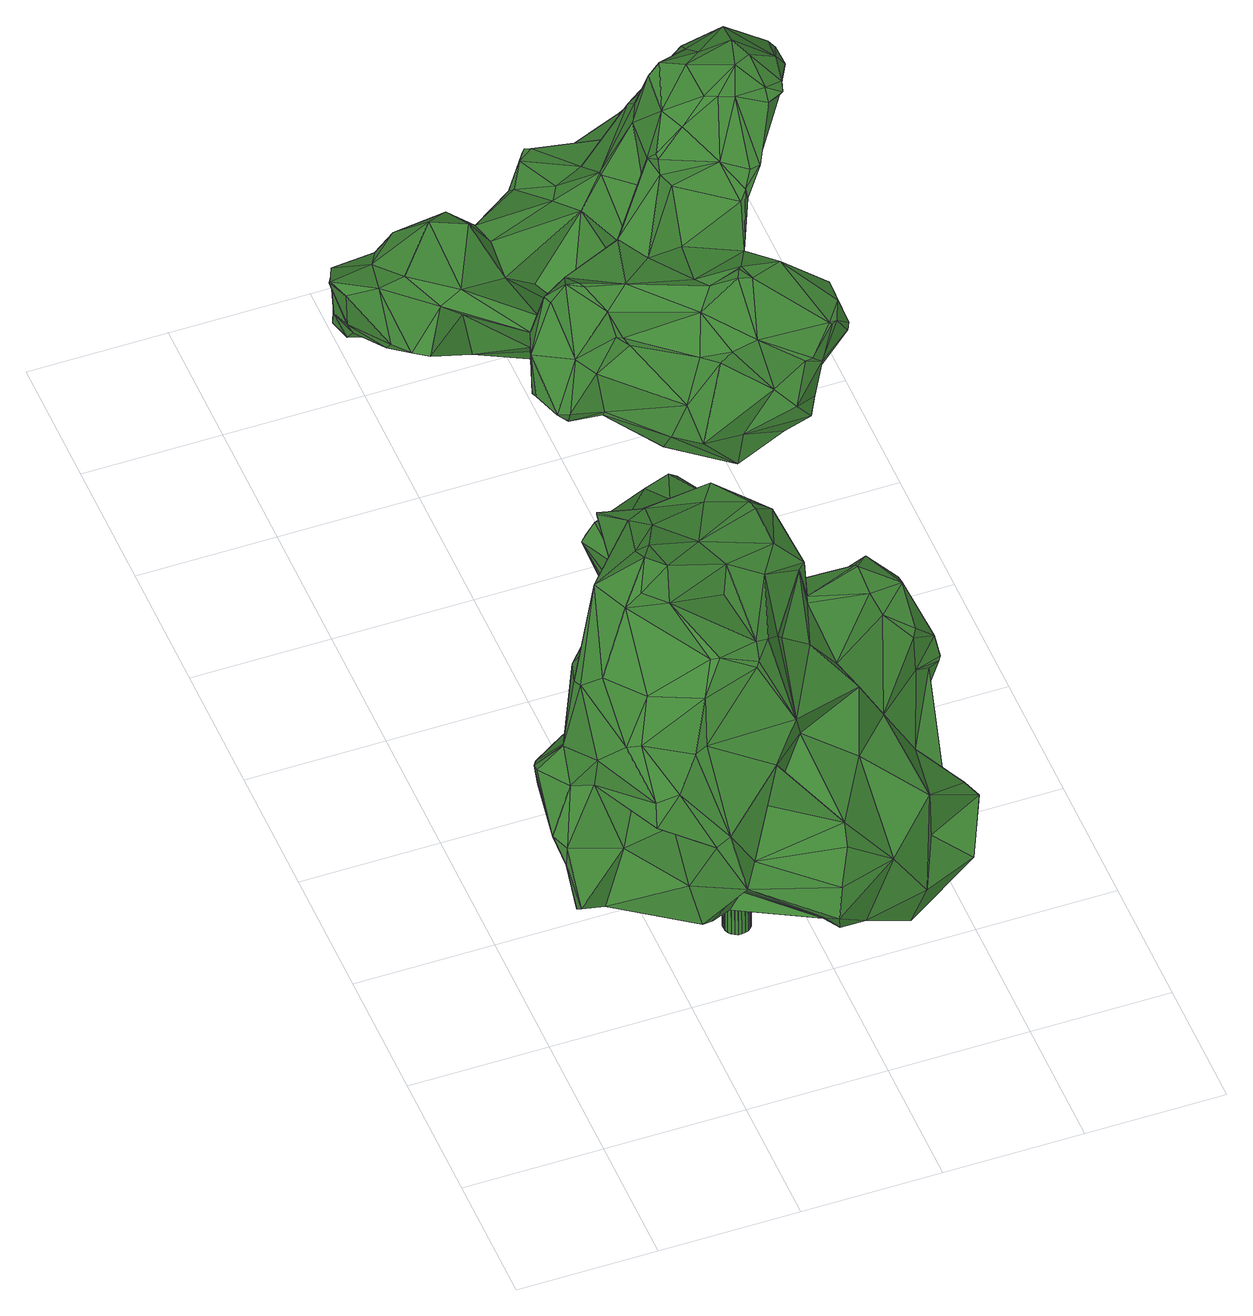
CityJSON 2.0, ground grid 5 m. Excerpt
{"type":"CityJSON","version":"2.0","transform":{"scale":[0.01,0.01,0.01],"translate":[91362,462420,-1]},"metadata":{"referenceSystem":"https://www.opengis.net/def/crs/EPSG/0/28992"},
"CityObjects":{
"tree1":{"type":"SolitaryVegetationObject","attributes":{"gtid":122,"crown_width_m":14.77,"crown_median_z":9.14,"trunk_H_m":9.61,"trunk_DBH_m":0.942,"trunk_radius_m":0.471,"trunk_base_height_m":-0.47,"original_gtid":"126"},"geometry":[{"type":"Solid","lod":"3","boundaries":[[[[0,1,2]],[[3,4,5]],[[6,7,8]],[[9,10,11]],[[12,13,14]],[[12,14,4]],[[15,16,17]],[[18,19,20]],[[21,22,17]],[[23,24,25]],[[22,15,17]],[[26,27,28]],[[26,29,27]],[[4,3,12]],[[30,31,15]],[[27,32,28]],[[33,34,35]],[[36,37,38]],[[39,40,41]],[[42,43,12]],[[44,45,46]],[[47,48,49]],[[47,49,50]],[[2,10,9]],[[51,52,53]],[[54,55,56]],[[57,58,59]],[[60,61,62]],[[7,63,64]],[[65,66,67]],[[65,67,68]],[[69,70,71]],[[72,73,74]],[[75,76,77]],[[78,79,80]],[[20,81,34]],[[82,42,12]],[[83,40,39]],[[58,84,85]],[[12,3,82]],[[86,44,46]],[[63,87,88]],[[8,89,31]],[[58,85,90]],[[5,69,82]],[[48,91,92]],[[3,5,82]],[[93,94,95]],[[93,95,31]],[[96,38,97]],[[98,99,100]],[[101,102,103]],[[83,104,40]],[[105,106,107]],[[62,108,60]],[[109,110,100]],[[111,112,22]],[[103,102,52]],[[104,83,105]],[[58,74,113]],[[58,94,74]],[[11,114,9]],[[115,84,116]],[[27,117,118]],[[80,119,78]],[[98,100,110]],[[97,120,121]],[[122,121,120]],[[101,103,123]],[[124,125,6]],[[126,127,128]],[[126,128,129]],[[15,112,30]],[[22,112,15]],[[35,34,130]],[[131,130,34]],[[132,133,125]],[[134,123,103]],[[99,135,70]],[[99,98,135]],[[133,63,7]],[[33,35,136]],[[137,138,139]],[[140,141,142]],[[63,132,87]],[[63,133,132]],[[143,144,145]],[[144,103,146]],[[62,147,108]],[[97,121,96]],[[88,87,148]],[[131,149,119]],[[116,135,140]],[[132,125,124]],[[21,122,150]],[[37,36,123]],[[151,139,138]],[[151,138,35]],[[93,43,152]],[[153,6,30]],[[154,155,92]],[[92,155,156]],[[157,158,159]],[[123,160,37]],[[161,162,23]],[[163,164,21]],[[43,165,12]],[[13,12,165]],[[166,167,48]],[[124,6,153]],[[9,168,169]],[[30,112,153]],[[153,112,170]],[[170,171,153]],[[76,138,172]],[[173,174,175]],[[75,138,76]],[[36,176,101]],[[101,123,36]],[[177,0,118]],[[64,63,88]],[[40,178,179]],[[180,40,179]],[[58,181,84]],[[59,182,183]],[[32,118,0]],[[184,86,46]],[[22,164,111]],[[129,185,44]],[[45,44,185]],[[186,187,67]],[[187,188,189]],[[145,144,190]],[[34,47,50]],[[33,47,34]],[[107,104,105]],[[191,180,79]],[[163,150,192]],[[49,193,18]],[[194,130,106]],[[130,107,106]],[[92,195,48]],[[2,9,0]],[[31,196,93]],[[89,196,31]],[[184,2,1]],[[197,198,70]],[[20,19,81]],[[129,44,86]],[[144,199,175]],[[0,177,1]],[[1,177,200]],[[201,202,203]],[[194,151,130]],[[45,185,204]],[[128,205,129]],[[96,206,38]],[[173,175,199]],[[60,108,207]],[[24,60,207]],[[14,208,88]],[[209,88,208]],[[209,64,88]],[[210,134,211]],[[121,21,183]],[[206,96,182]],[[206,182,212]],[[54,56,126]],[[190,213,142]],[[115,214,85]],[[49,167,215]],[[115,85,84]],[[214,90,85]],[[130,151,35]],[[194,105,216]],[[131,178,104]],[[157,166,158]],[[21,121,122]],[[105,194,106]],[[121,183,96]],[[40,180,41]],[[217,201,162]],[[218,100,99]],[[80,79,179]],[[173,114,172]],[[219,117,27]],[[153,171,124]],[[207,108,220]],[[220,24,207]],[[43,42,152]],[[200,201,217]],[[124,171,221]],[[156,158,222]],[[177,117,200]],[[33,223,47]],[[29,100,218]],[[29,109,100]],[[93,196,165]],[[183,182,96]],[[88,147,14]],[[14,147,62]],[[80,179,119]],[[5,197,69]],[[95,15,31]],[[150,224,192]],[[149,224,150]],[[171,170,225]],[[125,133,7]],[[125,7,6]],[[168,226,28]],[[28,226,26]],[[227,228,166]],[[13,208,14]],[[90,59,58]],[[22,21,164]],[[27,229,219]],[[230,231,232]],[[233,37,41]],[[234,187,235]],[[234,235,236]],[[4,237,238]],[[4,238,5]],[[4,62,237]],[[14,62,4]],[[145,109,168]],[[145,168,143]],[[213,51,142]],[[52,51,213]],[[11,10,239]],[[118,32,27]],[[46,240,184]],[[64,196,7]],[[25,220,241]],[[204,240,46]],[[204,46,45]],[[86,126,129]],[[75,240,204]],[[2,184,239]],[[2,239,10]],[[189,242,235]],[[219,202,200]],[[201,200,202]],[[243,185,205]],[[129,205,185]],[[244,23,25]],[[232,188,159]],[[232,242,188]],[[227,166,48]],[[34,50,20]],[[195,245,48]],[[59,212,182]],[[212,176,206]],[[214,212,90]],[[68,224,149]],[[119,178,131]],[[76,172,114]],[[169,168,28]],[[169,28,32]],[[187,186,188]],[[202,219,229]],[[240,239,184]],[[190,144,146]],[[173,172,174]],[[147,220,108]],[[147,148,220]],[[147,88,148]],[[205,23,244]],[[231,246,232]],[[218,70,29]],[[198,29,70]],[[172,138,137]],[[56,162,161]],[[71,70,72]],[[177,118,117]],[[84,181,116]],[[71,82,69]],[[242,189,188]],[[234,68,67]],[[247,25,241]],[[243,248,185]],[[111,164,236]],[[6,249,30]],[[8,249,6]],[[51,250,251]],[[252,250,115]],[[251,250,252]],[[102,53,52]],[[18,20,50]],[[191,78,122]],[[191,79,78]],[[150,122,78]],[[122,120,191]],[[251,140,142]],[[148,246,253]],[[148,253,220]],[[247,241,155]],[[180,191,233]],[[238,198,197]],[[156,155,232]],[[38,37,233]],[[38,233,97]],[[200,217,55]],[[200,55,1]],[[197,70,69]],[[76,114,11]],[[9,169,0]],[[50,49,18]],[[223,33,91]],[[223,91,48]],[[0,169,32]],[[154,75,204]],[[204,254,154]],[[40,104,178]],[[255,163,234]],[[143,168,199]],[[95,256,15]],[[15,256,16]],[[148,257,246]],[[221,246,257]],[[165,196,209]],[[93,165,43]],[[190,146,213]],[[128,258,205]],[[193,19,18]],[[152,71,259]],[[111,236,112]],[[236,242,225]],[[170,236,225]],[[170,112,236]],[[200,117,219]],[[76,11,77]],[[75,77,240]],[[128,127,258]],[[209,196,260]],[[236,255,234]],[[238,197,5]],[[261,23,162]],[[220,25,24]],[[181,73,116]],[[163,21,150]],[[116,251,115]],[[251,252,115]],[[140,251,116]],[[172,137,174]],[[16,262,17]],[[21,17,262]],[[254,155,154]],[[93,259,94]],[[68,81,19]],[[154,136,75]],[[138,75,136]],[[138,136,35]],[[212,59,90]],[[52,213,146]],[[52,146,103]],[[33,136,154]],[[183,57,59]],[[151,216,210]],[[144,143,199]],[[74,94,259]],[[263,191,120]],[[156,159,158]],[[232,159,156]],[[107,131,104]],[[107,130,131]],[[242,246,221]],[[242,232,246]],[[171,242,221]],[[221,132,124]],[[175,210,211]],[[175,211,103]],[[192,234,163]],[[61,261,162]],[[1,55,54]],[[1,54,184]],[[49,215,193]],[[131,34,81]],[[258,127,161]],[[56,161,127]],[[26,226,29]],[[258,161,23]],[[103,211,134]],[[234,67,187]],[[99,70,218]],[[186,67,66]],[[82,71,152]],[[42,82,152]],[[175,174,264]],[[175,264,210]],[[210,264,151]],[[137,139,264]],[[174,137,264]],[[151,264,139]],[[92,91,154]],[[33,154,91]],[[238,237,265]],[[236,235,242]],[[119,149,78]],[[126,56,127]],[[74,259,72]],[[238,265,198]],[[151,194,216]],[[61,266,62]],[[203,266,201]],[[89,7,196]],[[265,202,198]],[[203,202,265]],[[105,83,216]],[[180,179,79]],[[263,233,191]],[[178,119,179]],[[217,162,55]],[[56,55,162]],[[62,266,237]],[[24,261,61]],[[233,41,180]],[[144,175,103]],[[94,58,267]],[[94,267,95]],[[193,68,19]],[[193,65,68]],[[159,188,186]],[[68,234,192]],[[48,167,49]],[[95,267,256]],[[229,268,202]],[[57,267,58]],[[237,266,265]],[[265,266,203]],[[201,266,61]],[[110,141,98]],[[38,206,36]],[[227,48,245]],[[227,245,228]],[[36,206,176]],[[228,195,269]],[[92,269,195]],[[270,269,92]],[[258,23,205]],[[228,269,270]],[[223,48,47]],[[195,228,245]],[[243,244,254]],[[184,271,86]],[[70,135,73]],[[70,73,72]],[[267,57,272]],[[150,78,149]],[[168,9,114]],[[29,226,109]],[[109,226,168]],[[24,61,60]],[[183,21,262]],[[142,141,110]],[[16,256,262]],[[183,262,57]],[[57,262,273]],[[256,273,262]],[[256,57,273]],[[115,250,214]],[[181,58,113]],[[131,81,149]],[[68,149,81]],[[73,181,113]],[[73,113,74]],[[229,27,268]],[[29,274,27]],[[275,27,274]],[[275,274,198]],[[275,198,27]],[[198,274,29]],[[256,272,57]],[[267,272,256]],[[233,120,97]],[[263,120,233]],[[114,199,168]],[[173,199,114]],[[7,89,8]],[[209,208,165]],[[165,208,13]],[[72,259,71]],[[65,193,66]],[[236,164,255]],[[255,164,163]],[[228,222,166]],[[158,166,222]],[[189,235,187]],[[53,250,51]],[[276,214,250]],[[270,222,228]],[[242,171,225]],[[98,141,140]],[[98,140,135]],[[152,259,93]],[[216,160,210]],[[210,160,134]],[[39,160,83]],[[216,83,160]],[[134,160,123]],[[41,160,39]],[[41,37,160]],[[240,77,239]],[[11,239,77]],[[61,162,201]],[[126,271,54]],[[86,271,126]],[[132,257,87]],[[23,261,24]],[[148,87,257]],[[244,25,247]],[[54,271,184]],[[185,248,204]],[[230,241,231]],[[230,155,241]],[[230,232,155]],[[254,277,155]],[[247,155,277]],[[159,186,157]],[[8,31,249]],[[30,249,31]],[[186,66,193]],[[193,215,186]],[[186,215,157]],[[109,278,110]],[[145,190,278]],[[145,278,109]],[[142,110,278]],[[142,278,190]],[[244,277,254]],[[247,277,244]],[[192,224,68]],[[102,101,176]],[[214,276,212]],[[212,276,176]],[[102,176,276]],[[198,268,27]],[[51,251,142]],[[102,250,53]],[[276,250,102]],[[202,268,198]],[[220,253,241]],[[241,253,231]],[[231,253,246]],[[221,257,132]],[[92,222,270]],[[156,222,92]],[[116,73,135]],[[243,205,244]],[[64,260,196]],[[209,260,64]],[[243,254,248]],[[204,248,254]],[[157,167,166]],[[215,167,157]],[[279,280,281]],[[279,281,282]],[[282,281,283]],[[282,283,284]],[[281,280,285]],[[281,285,283]],[[283,285,286]],[[283,286,284]],[[285,280,287]],[[285,287,286]],[[286,287,288]],[[286,288,284]],[[287,280,289]],[[287,289,288]],[[288,289,290]],[[288,290,284]],[[289,280,291]],[[289,291,290]],[[290,291,292]],[[290,292,284]],[[291,280,293]],[[291,293,292]],[[292,293,294]],[[292,294,284]],[[293,280,295]],[[293,295,294]],[[294,295,296]],[[294,296,284]],[[295,280,297]],[[295,297,296]],[[296,297,298]],[[296,298,284]],[[297,280,299]],[[297,299,298]],[[298,299,300]],[[298,300,284]],[[299,280,301]],[[299,301,300]],[[300,301,302]],[[300,302,284]],[[301,280,303]],[[301,303,302]],[[302,303,304]],[[302,304,284]],[[303,280,305]],[[303,305,304]],[[304,305,306]],[[304,306,284]],[[305,280,307]],[[305,307,306]],[[306,307,308]],[[306,308,284]],[[307,280,309]],[[307,309,308]],[[308,309,310]],[[308,310,284]],[[309,280,311]],[[309,311,310]],[[310,311,312]],[[310,312,284]],[[311,280,313]],[[311,313,312]],[[312,313,314]],[[312,314,284]],[[313,280,315]],[[313,315,314]],[[314,315,316]],[[314,316,284]],[[315,280,317]],[[315,317,316]],[[316,317,318]],[[316,318,284]],[[317,280,319]],[[317,319,318]],[[318,319,320]],[[318,320,284]],[[319,280,321]],[[319,321,320]],[[320,321,322]],[[320,322,284]],[[321,280,323]],[[321,323,322]],[[322,323,324]],[[322,324,284]],[[323,280,325]],[[323,325,324]],[[324,325,326]],[[324,326,284]],[[325,280,327]],[[325,327,326]],[[326,327,328]],[[326,328,284]],[[327,280,279]],[[327,279,328]],[[328,279,282]],[[328,282,284]]]]}]},
"tree2":{"type":"SolitaryVegetationObject","attributes":{"gtid":202,"crown_width_m":14.55,"crown_median_z":5.42,"trunk_H_m":5.34,"trunk_DBH_m":0.614,"trunk_radius_m":0.307,"trunk_base_height_m":0.08,"original_gtid":"207"},"geometry":[{"type":"Solid","lod":"3","boundaries":[[[[329,330,331]],[[332,333,334]],[[335,336,337]],[[338,339,340]],[[341,337,336]],[[342,343,344]],[[345,346,347]],[[345,348,346]],[[336,335,349]],[[350,351,352]],[[353,354,355]],[[356,338,357]],[[358,359,360]],[[361,362,363]],[[364,365,366]],[[367,368,369]],[[370,341,349]],[[371,372,373]],[[374,375,376]],[[337,341,377]],[[378,379,380]],[[381,382,366]],[[364,366,382]],[[383,384,385]],[[386,387,388]],[[389,390,391]],[[392,393,394]],[[395,394,393]],[[390,396,397]],[[361,398,362]],[[399,400,401]],[[399,401,402]],[[377,341,403]],[[403,341,370]],[[383,404,384]],[[405,406,350]],[[330,406,405]],[[407,330,405]],[[374,344,375]],[[336,349,341]],[[408,409,410]],[[403,361,377]],[[411,412,413]],[[414,415,416]],[[417,339,338]],[[418,419,420]],[[337,377,421]],[[337,421,422]],[[417,338,356]],[[384,423,424]],[[425,426,427]],[[428,402,394]],[[429,430,431]],[[415,432,382]],[[433,434,418]],[[435,436,437]],[[438,439,440]],[[414,441,415]],[[442,415,441]],[[443,444,445]],[[369,368,446]],[[375,409,376]],[[363,447,448]],[[449,450,346]],[[405,451,407]],[[452,453,454]],[[455,456,457]],[[458,359,358]],[[459,460,461]],[[421,371,422]],[[462,340,339]],[[442,441,463]],[[464,465,466]],[[395,393,467]],[[468,469,470]],[[334,471,332]],[[371,404,383]],[[472,380,379]],[[473,372,353]],[[364,432,474]],[[371,383,422]],[[437,335,475]],[[476,477,478]],[[371,373,404]],[[479,480,481]],[[473,355,482]],[[353,355,473]],[[407,483,484]],[[365,423,384]],[[384,404,365]],[[454,357,485]],[[388,486,487]],[[388,487,386]],[[387,488,451]],[[357,338,443]],[[449,346,489]],[[338,340,443]],[[413,469,443]],[[490,439,353]],[[367,491,368]],[[356,492,416]],[[356,357,492]],[[455,436,435]],[[493,494,411]],[[495,493,411]],[[464,461,496]],[[497,498,427]],[[499,500,501]],[[481,367,479]],[[375,344,502]],[[430,400,503]],[[430,503,431]],[[504,342,505]],[[467,393,392]],[[506,507,508]],[[495,509,493]],[[510,511,512]],[[513,499,514]],[[464,511,510]],[[482,355,354]],[[425,427,455]],[[515,366,365]],[[516,477,517]],[[422,518,337]],[[392,519,467]],[[351,467,519]],[[410,409,448]],[[431,508,434]],[[429,431,434]],[[428,374,376]],[[429,520,430]],[[456,520,457]],[[429,457,520]],[[456,400,430]],[[456,430,520]],[[382,356,416]],[[521,350,352]],[[446,522,523]],[[452,454,486]],[[414,416,453]],[[453,492,454]],[[452,414,453]],[[460,524,496]],[[493,509,525]],[[526,527,528]],[[516,344,478]],[[329,406,330]],[[348,489,346]],[[403,398,361]],[[335,529,349]],[[530,461,466]],[[446,531,532]],[[523,531,446]],[[455,435,425]],[[479,367,369]],[[413,470,469]],[[342,374,505]],[[533,459,530]],[[494,459,533]],[[482,534,473]],[[369,532,479]],[[446,532,369]],[[334,333,535]],[[536,333,332]],[[536,535,333]],[[416,492,453]],[[443,445,357]],[[486,485,445]],[[492,357,454]],[[454,485,486]],[[459,461,530]],[[537,538,539]],[[445,485,357]],[[540,541,388]],[[525,396,542]],[[509,495,396]],[[525,509,396]],[[329,510,406]],[[388,387,540]],[[468,472,484]],[[470,472,468]],[[374,504,505]],[[405,350,451]],[[387,451,540]],[[486,388,541]],[[486,541,452]],[[498,401,400]],[[363,438,440]],[[340,462,413]],[[439,354,353]],[[353,538,490]],[[394,402,392]],[[542,543,525]],[[358,544,458]],[[399,428,545]],[[399,545,400]],[[528,474,526]],[[425,435,426]],[[494,379,378]],[[546,547,347]],[[548,546,347]],[[549,436,455]],[[550,551,522]],[[448,438,363]],[[363,362,447]],[[403,370,398]],[[335,437,436]],[[502,448,409]],[[394,504,428]],[[480,552,481]],[[382,391,397]],[[406,351,350]],[[428,504,374]],[[540,451,463]],[[521,463,350]],[[521,553,463]],[[386,487,483]],[[516,478,477]],[[411,413,396]],[[411,396,495]],[[487,444,554]],[[554,443,469]],[[390,542,396]],[[535,449,334]],[[484,555,407]],[[445,444,486]],[[487,486,444]],[[502,409,556]],[[397,396,462]],[[396,413,462]],[[438,557,439]],[[558,546,480]],[[464,510,465]],[[458,559,547]],[[515,534,366]],[[516,502,344]],[[558,480,532]],[[479,532,480]],[[416,415,382]],[[344,374,342]],[[528,527,474]],[[360,478,358]],[[476,478,360]],[[344,343,560]],[[466,461,464]],[[455,498,456]],[[494,533,561]],[[442,553,562]],[[477,438,517]],[[448,517,438]],[[435,437,563]],[[368,449,489]],[[564,472,379]],[[364,382,432]],[[474,432,415]],[[534,373,473]],[[461,460,496]],[[543,542,500]],[[466,331,564]],[[565,566,567]],[[568,501,569]],[[452,541,414]],[[352,351,570]],[[421,571,371]],[[472,564,555]],[[472,555,484]],[[352,565,521]],[[451,350,463]],[[419,362,398]],[[330,407,555]],[[390,572,542]],[[389,572,390]],[[347,450,536]],[[448,502,517]],[[573,466,465]],[[568,569,499]],[[436,549,529]],[[494,378,411]],[[356,382,417]],[[564,379,561]],[[466,561,533]],[[533,530,466]],[[466,564,561]],[[379,494,561]],[[558,547,546]],[[458,547,558]],[[367,471,491]],[[446,489,522]],[[368,489,446]],[[536,332,548]],[[471,548,332]],[[534,404,373]],[[574,513,360]],[[558,575,359]],[[532,575,558]],[[361,537,377]],[[556,375,502]],[[517,502,516]],[[513,476,360]],[[569,476,513]],[[449,368,491]],[[449,491,334]],[[394,342,504]],[[535,450,449]],[[576,525,577]],[[404,515,365]],[[493,525,576]],[[435,563,578]],[[340,413,443]],[[417,462,339]],[[557,438,569]],[[477,569,438]],[[404,534,515]],[[423,365,364]],[[427,426,567]],[[382,397,417]],[[417,397,462]],[[358,478,579]],[[344,579,478]],[[407,451,488]],[[483,407,488]],[[483,488,386]],[[386,488,387]],[[444,443,554]],[[554,469,468]],[[484,554,468]],[[499,569,514]],[[573,465,510]],[[414,541,441]],[[540,441,541]],[[569,513,514]],[[571,372,371]],[[554,484,483]],[[554,483,487]],[[526,567,426]],[[331,466,573]],[[331,573,329]],[[535,536,450]],[[329,573,510]],[[406,510,351]],[[467,351,510]],[[467,510,512]],[[521,565,553]],[[567,526,565]],[[569,501,557]],[[522,580,496]],[[464,496,580]],[[352,570,566]],[[570,519,566]],[[565,352,566]],[[526,474,562]],[[567,497,427]],[[331,555,564]],[[526,562,565]],[[392,402,497]],[[499,501,568]],[[439,490,440]],[[458,558,359]],[[581,363,440]],[[581,440,490]],[[448,447,410]],[[395,551,343]],[[395,343,394]],[[436,529,335]],[[434,447,362]],[[507,447,434]],[[576,460,459]],[[498,497,401]],[[574,531,460]],[[577,574,460]],[[577,460,576]],[[547,345,347]],[[467,512,395]],[[574,577,513]],[[536,548,347]],[[472,470,380]],[[391,382,381]],[[553,442,463]],[[569,477,476]],[[580,522,511]],[[551,511,522]],[[512,511,395]],[[411,378,412]],[[500,499,577]],[[579,344,560]],[[348,550,489]],[[489,550,522]],[[334,491,471]],[[519,497,567]],[[519,567,566]],[[331,330,555]],[[442,562,474]],[[392,497,519]],[[519,570,351]],[[565,562,553]],[[542,501,500]],[[560,343,551]],[[550,560,551]],[[560,550,579]],[[496,524,522]],[[523,522,524]],[[373,372,473]],[[353,372,571]],[[342,394,343]],[[381,366,534]],[[538,537,581]],[[361,581,537]],[[376,506,545]],[[400,545,506]],[[482,572,534]],[[550,348,579]],[[455,427,498]],[[456,498,400]],[[579,544,358]],[[458,544,559]],[[400,431,503]],[[413,412,470]],[[419,418,362]],[[362,418,434]],[[376,545,428]],[[410,447,507]],[[424,518,385]],[[385,518,383]],[[490,538,581]],[[361,363,581]],[[442,474,415]],[[353,571,538]],[[580,511,464]],[[422,383,518]],[[439,557,582]],[[439,582,354]],[[354,582,542]],[[463,441,540]],[[424,335,518]],[[500,577,543]],[[513,577,499]],[[543,577,525]],[[391,390,397]],[[576,583,493]],[[494,583,459]],[[493,583,494]],[[576,459,583]],[[574,359,575]],[[527,578,364]],[[423,364,578]],[[364,474,527]],[[384,424,385]],[[475,335,424]],[[475,424,423]],[[337,518,335]],[[534,389,381]],[[457,420,455]],[[549,455,420]],[[380,470,412]],[[433,420,457]],[[402,428,399]],[[400,506,431]],[[431,506,508]],[[408,376,409]],[[391,381,389]],[[501,582,557]],[[501,542,582]],[[354,542,572]],[[354,572,482]],[[531,524,460]],[[523,524,531]],[[429,434,433]],[[429,433,457]],[[380,412,378]],[[574,360,359]],[[375,556,409]],[[531,575,532]],[[574,575,531]],[[544,579,345]],[[345,579,348]],[[559,345,547]],[[346,450,347]],[[508,507,434]],[[421,377,539]],[[537,539,377]],[[421,539,571]],[[538,571,539]],[[559,544,345]],[[551,395,511]],[[578,426,435]],[[497,402,401]],[[527,526,426]],[[527,426,578]],[[408,410,507]],[[507,506,408]],[[408,506,376]],[[480,546,552]],[[367,481,552]],[[367,552,471]],[[548,552,546]],[[548,471,552]],[[534,572,389]],[[475,563,437]],[[475,423,563]],[[578,563,423]],[[418,420,433]],[[549,420,419]],[[349,529,370]],[[419,529,549]],[[398,529,419]],[[398,370,529]],[[584,585,586]],[[584,586,587]],[[587,586,588]],[[587,588,589]],[[586,585,590]],[[586,590,588]],[[588,590,591]],[[588,591,589]],[[590,585,592]],[[590,592,591]],[[591,592,593]],[[591,593,589]],[[592,585,594]],[[592,594,593]],[[593,594,595]],[[593,595,589]],[[594,585,596]],[[594,596,595]],[[595,596,597]],[[595,597,589]],[[596,585,598]],[[596,598,597]],[[597,598,599]],[[597,599,589]],[[598,585,600]],[[598,600,599]],[[599,600,601]],[[599,601,589]],[[600,585,602]],[[600,602,601]],[[601,602,603]],[[601,603,589]],[[602,585,604]],[[602,604,603]],[[603,604,605]],[[603,605,589]],[[604,585,606]],[[604,606,605]],[[605,606,607]],[[605,607,589]],[[606,585,608]],[[606,608,607]],[[607,608,609]],[[607,609,589]],[[608,585,610]],[[608,610,609]],[[609,610,611]],[[609,611,589]],[[610,585,612]],[[610,612,611]],[[611,612,613]],[[611,613,589]],[[612,585,614]],[[612,614,613]],[[613,614,615]],[[613,615,589]],[[614,585,616]],[[614,616,615]],[[615,616,617]],[[615,617,589]],[[616,585,618]],[[616,618,617]],[[617,618,619]],[[617,619,589]],[[618,585,620]],[[618,620,619]],[[619,620,621]],[[619,621,589]],[[620,585,622]],[[620,622,621]],[[621,622,623]],[[621,623,589]],[[622,585,624]],[[622,624,623]],[[623,624,625]],[[623,625,589]],[[624,585,626]],[[624,626,625]],[[625,626,627]],[[625,627,589]],[[626,585,628]],[[626,628,627]],[[627,628,629]],[[627,629,589]],[[628,585,630]],[[628,630,629]],[[629,630,631]],[[629,631,589]],[[630,585,632]],[[630,632,631]],[[631,632,633]],[[631,633,589]],[[632,585,584]],[[632,584,633]],[[633,584,587]],[[633,587,589]]]]}]}
},
"vertices":[
[782,1621,1297],[734,1606,1098],[622,1597,1155],[1407,971,1298],[1405,1141,1122],[1321,1045,1358],[1425,321,593],[1450,477,774],[1466,381,814],[554,1532,1330],[523,1533,1281],[497,1499,1290],[1485,843,1115],[1496,817,1039],[1429,1002,990],[1073,137,892],[898,106,1044],[854,43,931],[340,722,660],[310,688,665],[309,708,665],[543,99,982],[831,3,829],[946,1395,621],[1146,1118,574],[1124,1100,608],[701,1283,1497],[938,1397,1420],[775,1412,1472],[937,1107,1601],[1203,172,665],[1259,293,975],[830,1572,1419],[548,896,697],[328,760,760],[379,873,925],[224,380,1499],[149,448,1400],[276,241,1349],[15,651,1209],[8,490,1053],[79,518,1237],[1403,796,1224],[1386,772,1208],[568,1549,571],[546,1531,638],[549,1545,654],[443,776,667],[572,903,447],[426,755,661],[337,726,662],[510,747,1898],[440,773,1937],[401,702,1853],[790,1427,885],[915,1527,975],[924,1411,645],[721,297,1312],[818,368,1422],[490,336,1451],[1280,1161,535],[1129,1216,845],[1327,1141,876],[1442,632,649],[1423,601,727],[584,584,771],[660,500,612],[647,478,586],[432,436,733],[1263,965,1405],[1054,886,1417],[1266,864,1375],[1047,867,1407],[995,803,1645],[983,674,1421],[652,1228,955],[603,1335,1103],[584,1405,1064],[150,378,778],[45,321,860],[47,372,810],[278,685,680],[1393,895,1350],[23,700,1180],[775,515,1678],[719,451,1654],[563,1570,670],[1404,695,616],[1429,853,752],[1429,417,852],[707,439,1642],[579,903,610],[673,962,489],[1206,576,1102],[1094,512,1336],[1062,425,1105],[356,233,1367],[264,201,1275],[998,1061,1682],[999,1071,1668],[938,1096,1713],[215,573,1644],[338,688,1818],[288,843,1797],[55,752,1030],[51,760,1132],[92,828,1033],[75,809,1023],[1284,1157,536],[831,1190,1743],[904,1024,1788],[872,104,675],[963,105,673],[876,655,1512],[554,1324,1324],[726,498,1699],[847,735,1743],[948,1506,1314],[866,1591,1376],[110,398,771],[348,270,1188],[457,155,1156],[392,241,916],[161,635,1570],[1249,381,464],[1418,344,581],[884,1453,621],[923,1460,597],[884,1449,602],[572,1552,569],[135,855,996],[183,626,886],[1410,549,576],[1421,543,586],[155,678,1551],[1014,807,1668],[583,973,918],[593,1106,1317],[596,1007,1096],[452,811,1268],[926,857,1742],[916,997,1778],[669,874,1831],[474,1302,1627],[507,1102,1771],[576,1129,1775],[442,866,1877],[1361,976,723],[1374,745,602],[199,406,764],[434,227,734],[280,892,1132],[1293,816,1309],[1158,199,511],[698,1006,716],[899,930,729],[802,792,542],[729,685,535],[749,737,526],[767,642,551],[105,648,1291],[949,1400,626],[975,1284,827],[567,205,867],[797,50,801],[1384,747,1082],[693,817,471],[605,849,531],[598,1314,1569],[735,1545,1411],[1051,239,526],[1183,390,465],[577,1166,1273],[554,1193,1491],[485,1046,1462],[437,1034,1573],[341,494,1586],[829,1615,1264],[75,529,956],[41,455,939],[42,449,1023],[854,635,1547],[445,318,1444],[509,164,1179],[570,1477,924],[560,1512,619],[682,544,573],[653,465,580],[786,547,583],[789,464,615],[550,994,1838],[227,411,991],[487,274,685],[436,739,672],[186,868,1100],[618,920,405],[1308,557,921],[1262,981,1398],[1038,1070,1307],[472,1298,1622],[985,1537,1055],[1051,1412,985],[951,1293,1130],[1047,1283,1041],[644,1325,791],[883,1444,602],[274,368,1500],[1188,1114,535],[1488,807,1028],[1446,790,1028],[206,830,1465],[364,846,1625],[509,398,1608],[482,844,1912],[583,455,1717],[461,765,666],[157,696,1264],[962,1533,981],[985,1080,1650],[954,1494,1315],[1227,1016,580],[1207,458,499],[728,845,470],[556,868,610],[444,300,714],[1037,307,530],[687,1291,1538],[643,892,412],[680,910,315],[950,1419,1331],[955,891,763],[1100,801,806],[959,681,623],[146,472,1262],[567,324,659],[794,425,638],[844,186,650],[1350,1176,1092],[1237,1059,1300],[580,1454,1035],[569,1451,927],[1073,993,732],[1004,378,586],[683,1369,766],[898,1338,694],[617,915,404],[1178,629,646],[1049,1009,741],[659,1345,773],[1293,370,700],[492,678,1795],[728,779,1794],[703,735,1702],[1263,824,745],[821,1269,809],[613,339,714],[917,181,1080],[1374,621,587],[923,1447,595],[1070,655,1318],[1295,628,847],[1129,1102,669],[599,181,1014],[286,456,1209],[410,847,1375],[1184,1098,1242],[1094,1294,1009],[885,505,1203],[877,1204,1204],[680,937,415],[693,927,416],[702,1401,776],[795,442,1076],[646,377,1093],[789,1141,1388],[1024,1067,1300],[554,465,1711],[952,1262,833],[773,1098,1763],[822,802,53],[775,802,53],[821,814,53],[821,797,1014],[819,810,1014],[773,797,1014],[816,826,53],[814,821,1014],[808,835,53],[807,831,1014],[798,843,53],[797,838,1014],[787,848,53],[785,843,1014],[775,849,53],[773,844,1014],[763,847,53],[761,843,1014],[751,843,53],[750,838,1014],[742,835,53],[740,830,1014],[734,825,53],[732,821,1014],[729,814,53],[728,809,1014],[728,802,53],[726,797,1014],[730,790,53],[728,785,1014],[734,778,53],[733,773,1014],[742,768,53],[740,764,1014],[752,761,53],[750,756,1014],[763,756,53],[761,752,1014],[775,755,53],[774,750,1014],[788,757,53],[786,752,1014],[799,761,53],[797,757,1014],[809,769,53],[807,764,1014],[816,779,53],[814,774,1014],[821,790,53],[819,785,1014],
[1183,2929,267],[1258,2732,271],[1074,2813,410],[422,3591,336],[427,3591,334],[446,3519,329],[1992,3533,1035],[1970,3567,1091],[1913,3416,1212],[1552,2685,1004],[1525,2735,1010],[1505,2694,1014],[1952,3591,1103],[1165,3674,374],[1148,3617,384],[1112,3777,526],[669,3511,502],[534,3530,401],[522,3568,501],[668,3506,498],[1964,3584,1076],[1482,2920,243],[1431,3114,308],[1562,3110,308],[1476,3318,1212],[1410,3279,1051],[1422,3231,1112],[1670,2737,990],[1772,2555,838],[827,3612,690],[737,3531,756],[855,3470,760],[1695,3713,1057],[1704,3781,897],[1486,3660,911],[1684,3074,956],[1748,3126,1042],[1681,3085,991],[419,3448,469],[504,3307,463],[507,3280,503],[1924,3617,1081],[1750,3361,1285],[1619,3305,1242],[1660,3286,1243],[1275,3756,343],[1199,3885,563],[1357,3881,440],[1810,3625,1191],[1128,2831,740],[1051,2808,619],[1172,2821,696],[1660,3074,951],[1591,2865,945],[1828,3290,1219],[1827,3252,1185],[1886,3279,1187],[1695,2521,459],[1645,2592,358],[1727,2572,492],[1456,3178,1000],[1318,3033,850],[1449,3067,824],[1415,3426,446],[1273,3415,536],[1233,3602,346],[1131,3271,303],[1190,2906,898],[1410,2851,891],[1853,3716,899],[1486,3783,450],[1675,3852,420],[1538,3595,451],[1518,3573,419],[1852,3648,1102],[1717,3274,1233],[1448,2851,226],[1235,2952,197],[1464,2593,247],[1318,3870,531],[1238,3897,564],[1458,3748,674],[1108,2854,845],[1152,2828,732],[1390,2739,850],[1816,2750,700],[1743,2834,693],[1835,2719,848],[1536,2746,1006],[1827,3827,730],[1862,3780,799],[1863,3732,643],[1787,3489,1266],[1812,3392,1283],[1780,3204,998],[1882,3301,1150],[1824,3451,499],[1733,3387,646],[1775,3464,463],[1377,3707,353],[1835,3916,439],[1820,3905,417],[1726,3908,433],[1585,2915,794],[1812,3832,604],[1700,3946,659],[1827,3441,678],[1956,3650,786],[1888,3511,924],[1322,3488,814],[1434,3476,1020],[1480,3577,995],[1683,2770,573],[1649,2889,591],[1518,2547,858],[1669,2500,747],[1693,2500,753],[562,3230,492],[1514,3755,749],[1323,3659,678],[491,3476,356],[503,3550,370],[1590,2712,302],[1860,2613,714],[1865,2620,741],[1805,2566,826],[1900,3612,568],[1883,3775,445],[1911,3852,484],[635,3591,685],[873,2943,644],[914,3060,622],[875,2939,465],[1437,2777,921],[1617,2841,446],[999,3054,283],[1030,3030,271],[957,2820,418],[1226,3185,404],[1413,2614,722],[1446,2588,787],[1359,2663,723],[407,3542,434],[1307,2646,530],[1523,3253,1182],[1589,3061,711],[1794,3346,998],[939,3491,627],[1192,3578,640],[918,3576,628],[380,3362,700],[349,3424,718],[345,3423,715],[1423,3213,1103],[1468,2552,426],[1316,2517,469],[1783,2554,829],[1736,2523,698],[1636,2492,552],[1624,2580,358],[566,3427,409],[1489,3480,1215],[448,3469,397],[1834,2639,842],[1001,2961,911],[987,2841,679],[1052,2924,916],[938,3126,478],[1638,3481,416],[1773,3721,515],[1127,3232,473],[1185,3122,723],[1325,3185,718],[1179,3850,573],[1720,3895,419],[1277,3688,330],[1259,3723,339],[1570,3923,552],[1547,3895,620],[1622,3940,590],[1040,2946,918],[1169,3040,181],[1036,3269,246],[1147,3239,290],[929,3331,612],[1048,3368,504],[1709,3116,1043],[1122,3752,554],[1225,3638,642],[1900,3327,1189],[1511,3269,424],[1897,3855,439],[1570,3106,316],[799,3292,336],[611,3186,498],[757,3272,560],[1041,3076,820],[1634,3197,587],[1651,3166,791],[1605,3124,724],[1901,3662,896],[872,2899,491],[671,3247,654],[485,3332,725],[908,2799,485],[1616,3153,1077],[473,3552,344],[460,3589,356],[1669,3602,1160],[1534,3493,1250],[1676,3502,1240],[1673,2688,372],[1764,2620,567],[1257,3151,846],[1110,3111,777],[825,3569,496],[1474,3810,437],[411,3574,618],[569,3587,620],[419,3572,474],[1954,3658,785],[836,3409,317],[1011,3359,221],[393,3535,620],[1582,2866,471],[1570,2534,616],[1261,2674,372],[1213,3897,571],[1319,3464,826],[514,3472,693],[635,3552,642],[1015,3498,507],[950,2786,486],[1555,3075,561],[1770,3359,895],[1078,2806,430],[1594,3143,368],[1536,3151,330],[1588,3238,441],[1312,3358,550],[1247,3463,685],[1523,3140,319],[1609,3444,1261],[1423,3194,1049],[1074,2996,269],[749,3263,691],[586,3356,723],[949,3025,809],[956,3104,643],[1724,3254,862],[852,3630,455],[998,3248,319],[1547,3592,1055],[1411,3322,874],[959,2992,813],[1356,3252,107],[1325,3252,108],[1355,3260,107],[1366,3255,641],[1365,3263,641],[1335,3255,642],[1351,3267,107],[1362,3271,641],[1347,3274,108],[1357,3277,641],[1340,3279,108],[1350,3282,641],[1333,3282,108],[1343,3285,641],[1325,3283,108],[1335,3286,641],[1317,3282,108],[1327,3285,642],[1310,3279,108],[1320,3282,642],[1303,3273,108],[1313,3277,642],[1298,3267,108],[1308,3270,642],[1295,3260,109],[1305,3263,642],[1294,3252,109],[1304,3255,642],[1295,3244,109],[1305,3247,642],[1299,3236,109],[1309,3240,642],[1304,3230,109],[1313,3233,642],[1310,3225,108],[1320,3228,642],[1317,3222,108],[1327,3225,642],[1325,3221,108],[1335,3224,642],[1333,3222,108],[1343,3225,642],[1340,3225,108],[1351,3229,642],[1347,3230,108],[1357,3233,641],[1352,3237,108],[1362,3240,641],[1355,3244,108],[1365,3247,641]
]}
